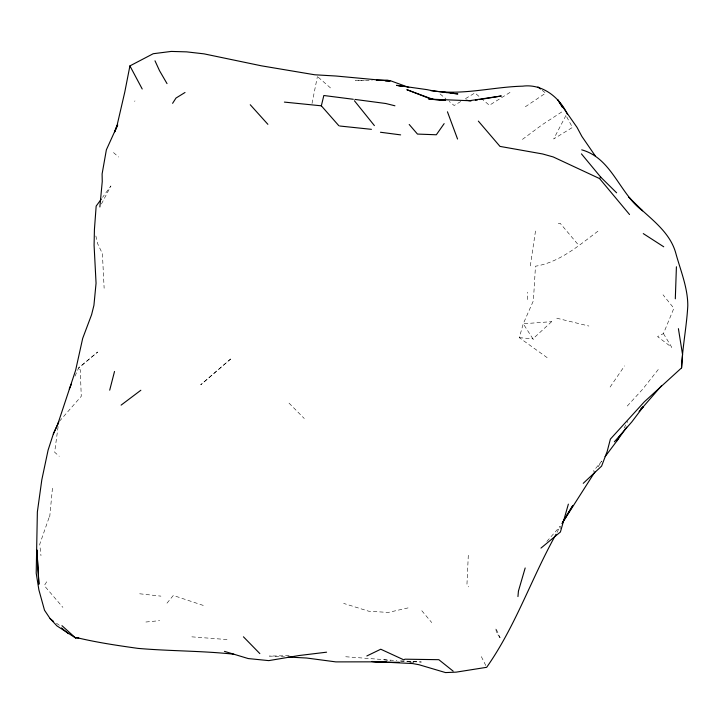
<?xml version="1.0" encoding="UTF-8"?>
<svg xmlns="http://www.w3.org/2000/svg" width="724" height="724" viewBox="0 0 724 724"><rect width="100%" height="100%" fill="white"/><g stroke="black" fill="none" stroke-linecap="round" stroke-linejoin="round"><path stroke-width="0.54" stroke-dasharray="3.62 2.71" d="M527.316 299.582L527.543 292.179M468.31 555.272L466.935 584.856L468.6 586.865M530.303 265.916L535.624 230.205M49.703 517.036L52.59 486.763M58.092 426.608L54.653 452.219L59.268 456.283M312.017 103.46L317.42 76.5M547.154 357.647L519.289 337.656L523.253 323.773L533.398 300.713L535.479 266.215C559.951 262.26 579.453 244.974 598.703 230.621M663.446 333.583L671.772 347.348L657.573 336.606L663.446 333.583L673.881 308.252L663.039 294.804M48.979 517.805L39.73 544.285L40.978 555.724M74.997 376.127L78.518 368.226L97.677 352.027L78.165 368.19M557.055 532.303L560.095 526.411L560.222 528.647M101.441 203.96L110.926 185.95L102.582 197.335M624.043 428.11L627.78 421.332M46.68 581.797L44.291 585.625L62.898 607.391M598.178 466.745L601.798 461.052L593.227 471.342M610.106 387.05L624.595 365.864M658.252 369.521L642.496 389.412L625.473 408.001M166.982 603.183L173.317 595.454L203.29 605.436M59.413 421.305L81.269 396.29L80.255 369.765L78.518 368.226M546.846 541.434L560.095 526.411M134.528 101.369L134.981 100.898M522.438 139.388L542.258 124.682L562.693 111.36M525.343 106.763L545.634 93.115L542.231 90.355M510.013 92.41L489.388 105.288L481.731 98.754M460.772 101.505L454.165 105.514L449.197 101.441M465.496 98.654L474.926 92.934L480.881 98.021M558.267 223.698L560.141 223.263L579.064 245.735M408.055 607.898L388.254 612.441L368.688 611.201L343.647 603.409M145.895 622.016L159.66 620.649M289.12 655.682L269.455 656.071L284.568 656.858M362.018 80.31L355.412 80.355L364.353 80.527M410.508 662.179L413.884 662.161L409.44 662.107M365.466 80.554L372.172 80.69M400.535 661.238L421.323 662.008L397.983 660.686M345.719 656.749L396.906 660.623M191.869 636.849L227.354 639.582M519.289 337.656L532.918 338.85L533.488 339.493M139.669 593.78L160.945 596.142M383.964 659.826L390.643 660.668M556.747 318.207L588.884 326.035M56.409 623.165L60.897 626.423M440.074 93.975L445.875 98.726M318.234 77.206L332.081 89.324M113.505 152.583L118.6 157.045M289.021 403.114L304.279 418.517M421.802 610.721L431.739 622.577M481.351 656.623L486.184 666.342M95.867 235.961L97.55 243.499L102.401 253.599L104.138 288.243M565.942 115.487L553.679 138.954L572.476 127.433L565.942 115.487M551.643 321.664L532.918 338.85L523.253 323.773L551.643 321.664M230.648 359.023L200.756 384.77L230.648 359.023M500.058 637.781L496.438 632.631L495.759 628.025L500.058 637.781"/><path stroke-width="1.09" d="M676.415 266.776L675.311 298.804M583.236 483.342L601.599 466.12L607.164 451.495L610.386 439.106L644.333 401.811L681.565 367.873L682.56 354.597L678.406 328.66M681.565 367.873C682.461 346.995 686.678 326.551 687.8 305.691C687.791 287.799 680.705 270.885 675.99 253.88C669.492 228.893 645.075 215.625 628.939 197.308L642.577 210.82C619.237 193.299 611.861 158.194 581.725 149.841M517.95 596.576L518.429 591.11L525.181 567.978M99.858 206.955L102.247 181.579L102.102 173.941L106.374 149.823L117.695 124.881L114.546 132.012L117.188 124.872L124.8 91.993L129.913 65.902L153.217 53.721L171.253 51.422L186.62 51.866L204.041 53.857L261.464 65.83L314.732 74.78L336.117 76.029L390.055 81.052L385.584 80.961M338.814 125.695L321.347 105.822L323.827 95.505L353.33 99.279M109.695 390.173L114.519 371.475M568.367 504.139L560.412 531.995L540.955 548.104M101.297 199.091L96.165 206.096L94.428 229.499L94.084 245.219L96.057 283.22L93.93 305.32L91.604 314.659L82.672 338.425L75.622 370.299L57.802 424.065L53.332 433.957L48.092 450.129L41.829 479.722L37.367 511.895L36.2 573.164L38.897 589.942L44.508 610.232L50.11 618.604L56.952 625.907L75.658 638.025L78.744 637.934M69.287 388.96L71.486 384.028M53.332 433.957L58.689 422.155L57.802 424.065M556.041 534.267C531.552 577.951 515.687 626.124 486.664 667.311L456.174 672.144L445.522 672.578L418.952 664.713L412.535 663.555L371.892 661.483L381.258 662.333L399.259 662.243M605.119 456.627L617.083 440.69L619.762 435.848M562.955 521.723L572.666 505.795L563.616 520.592M595.164 471.487L561.933 523.597M172.593 103.333L175.995 98.048L185.018 92.482M444.147 123.632L436.328 134.773L417.467 134.076L409.205 124.483M617.083 440.69L626.74 427.088M629.545 214.53L599.572 178.575L600.685 177.09L581.435 153.877M661.419 385.838L639.102 411.54M614.359 441.812L631.862 421.857L643.419 406.562L640.894 408.608M121.098 405.132L140.845 390.254M366.833 655.971L380.752 649.22L403.865 659.872L404.906 659.184L438.825 659.691L453.152 671.13M475.333 100.283L477.496 99.921M479.659 99.568L501.316 95.984L469.351 100.717L428.753 99.088L445.314 100.383L431.413 99.26M326.587 652.188L299.003 655.537L268.758 660.623L248.178 658.55L224.467 651.365M402.028 86.518L396.616 85.323L427.205 89.667C458.772 96.672 490.963 86.952 522.719 86.165C542.33 83.568 559.688 97.396 567.507 114.483M376.326 80.219L387.34 80.156L391.304 81.034L408.752 87.423M386.145 661.827L335.855 661.89L306.587 658.016L287.944 657.039M233.807 654.206C201.905 650.767 169.859 651.157 137.931 648.378C117.243 645.473 96.491 642.414 76.183 637.5L75.658 638.025L61.956 625.672M284.396 102.102L321.347 105.822M339.665 126.003L371.421 129.334M430.807 90.663L457.885 93.939L450.111 92.98M444.563 92.301L446.78 92.572M380.453 132.248L400.634 134.881M354.914 99.414L385.802 103.514L394.942 105.795M465.966 100.147L470.998 100.998M433.531 99.568L406.834 89.667L430.391 98.862M599.572 178.575L553.217 156.945L542.62 153.968L499.994 146.402L478.347 121.107M643.274 233.599L663.736 246.793M537.968 86.916L540.52 88.98M50.11 618.604L53.603 621.473M61.459 627.925L68.436 633.663M600.685 177.09L616.622 192.81M243.436 636.803L259.844 653.6M250.242 104.736L267.889 124.329M354.434 100.781L374.389 125.605M595.228 155.832L581.888 136.429L577.037 127.388L557.797 99.867L562.53 107.568M167.018 83.613L159.515 70.68L154.99 60.798M142.212 88.989L129.913 65.902M447.45 111.795L457.55 139.035M38.915 584.06L36.924 550.113L38.915 584.06"/></g></svg>
